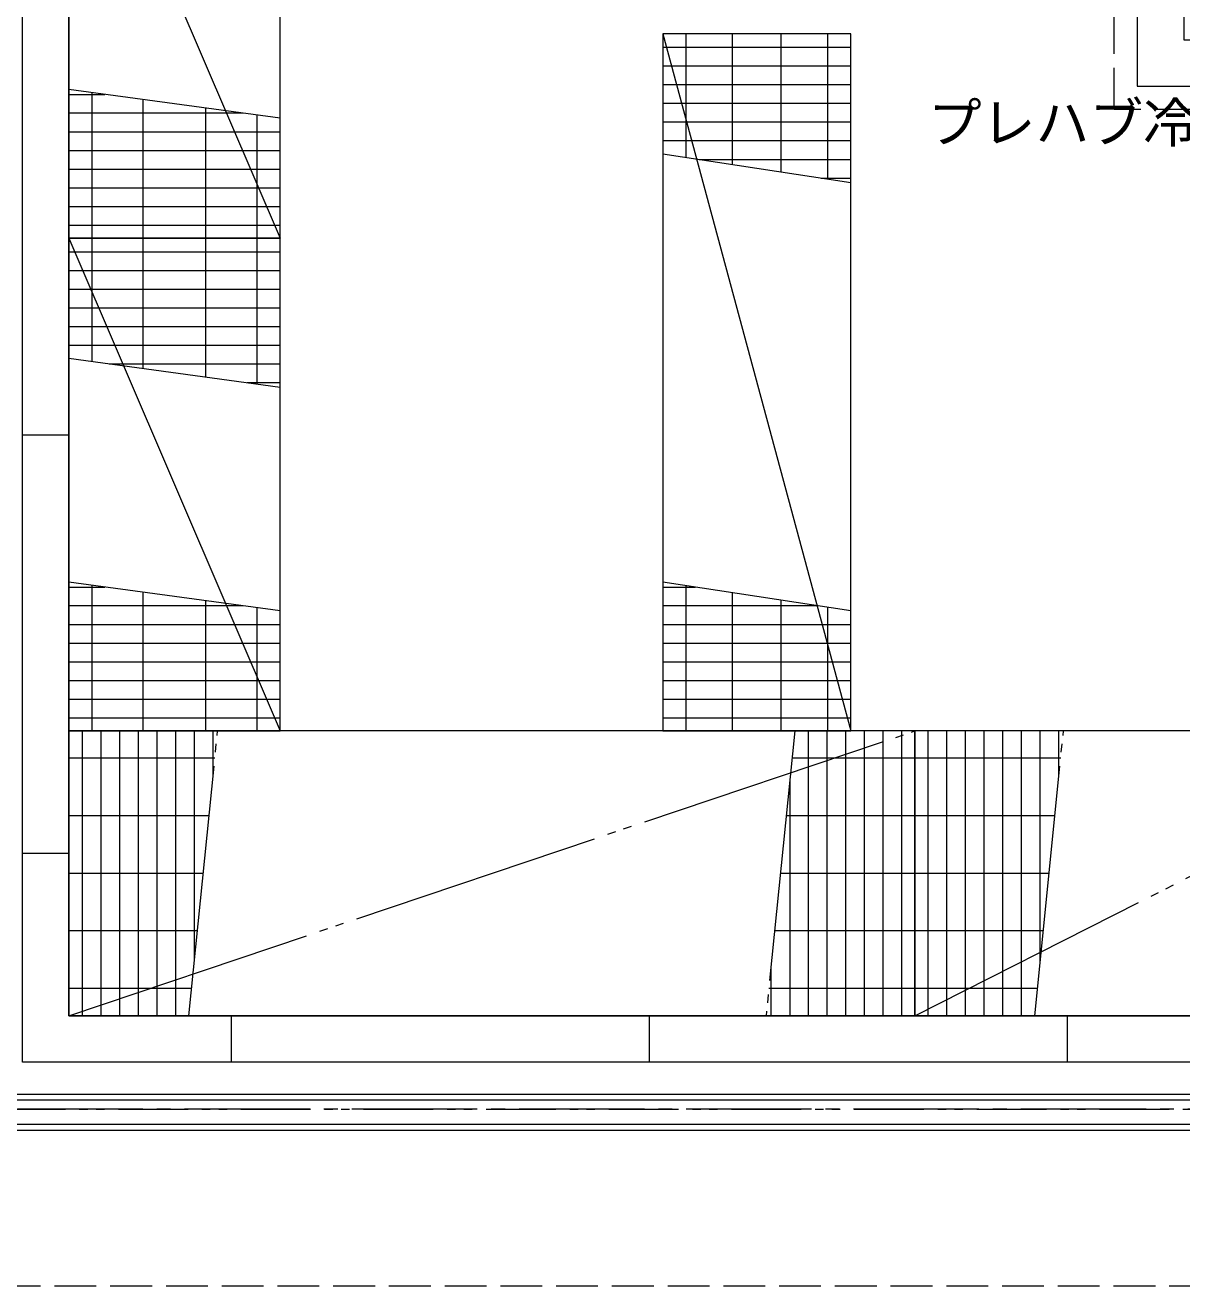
# Model space of a CAD drawing. Units: millimetres at full size, sheet at 1:30. Extents: x -16828 to 149130, y 47892 to 100313.
# Drawn here: x 3167 to 5657, y 52366 to 55078 of the extents above; entities that cross this region are included whole.
import ezdxf
from ezdxf.enums import TextEntityAlignment as Align

# ---------------------------------------------------------------- set-up
doc = ezdxf.new("R2010")
doc.units = ezdxf.units.MM
doc.header["$LTSCALE"] = 30
for name, pattern in [('CHAIN2', [12, 9, -1, 1, -1]), ('DASHED3', [4, 3, -1]), ('DOUBLE_CHAIN1', [8.8, 5, -1, 0.6, -0.6, 0.6, -1]), ('LONG_DOUBLE_CHAIN', [21.8, 18, -1, 0.6, -0.6, 0.6, -1])]:
    doc.linetypes.add(name, pattern=pattern)
for name, color, linetype, lineweight in [('0-1', 7, 'Continuous', 15), ('2-2_間仕切り芯', 7, 'DOUBLE_CHAIN1', 15), ('2-3_間仕切り', 7, 'Continuous', 15), ('3-0_AIHO08-壁芯', 7, 'CHAIN2', 15), ('3-1_AIHO57-排水立上げ', 7, 'Continuous', 15), ('3-4_AIHO30-厨房機器', 7, 'Continuous', 15), ('3-7_AIHO47-厨房機器アウトライン', 7, 'Continuous', 15), ('3-8_AIHO30-厨房機器LL', 7, 'Continuous', 15), ('3-9_AIHO32-厨房機器補助線', 7, 'LONG_DOUBLE_CHAIN', 15), ('3-E_AIHO48-厨房機器既設品', 7, 'Continuous', 15), ('4-2_AIHO20-排水溝', 7, 'Continuous', 15)]:
    doc.layers.add(name, color=color, linetype=linetype, lineweight=lineweight)
doc.layers.add('4-8_AIHO12-部屋名', color=7, linetype='Continuous')
doc.styles.add('ＭＳ ゴシック', font='')
doc.styles.get('ＭＳ ゴシック').set_extended_font_data('MS Gothic')

msp = doc.modelspace()

# ---------------------------------------------------------------- linework, layer by layer
at = {"layer": '0-1'}
msp.add_line((-90.04, 52765.86), (6634.96, 52765.86), dxfattribs=at)
at = {"layer": '0-1', "linetype": 'DASHED3'}
msp.add_line((-490.04, 52365.86), (7034.96, 52365.86), dxfattribs=at)
at = {"layer": '2-2_間仕切り芯'}
msp.add_line((-1120.67, 52745.86), (29227.98, 52745.86), dxfattribs=at)
at = {"layer": '2-3_間仕切り'}
for p, q in [((-402.54, 52778.36), (8004.96, 52778.36)), ((-467.54, 52713.36), (8654.96, 52713.36)), ((-480.04, 52700.86), (8654.96, 52700.86))]:
    msp.add_line(p, q, dxfattribs=at)
at = {"layer": '3-0_AIHO08-壁芯'}
msp.add_line((28259.96, 52745.86), (-115.04, 52745.86), dxfattribs=at)
at = {"layer": '3-1_AIHO57-排水立上げ', "linetype": 'DASHED3'}
msp.add_lwpolyline([(5928.76, 54896.86), (5510.96, 54896.86), (5510.96, 55754.86)], dxfattribs=at)
at = {"layer": '3-4_AIHO30-厨房機器'}
for p, q in [((3160.96, 54196.86), (3260.96, 54196.86)), ((3260.96, 53559.86), (3260.96, 52946.86)), ((5081.96, 53559.86), (3260.96, 53559.86)), ((5081.96, 52946.86), (5081.96, 53559.86)), ((5081.96, 53559.86), (5081.96, 52946.86)), ((6293.96, 53559.86), (5081.96, 53559.86)), ((3160.96, 53296.86), (3260.96, 53296.86)), ((3260.96, 52946.86), (5081.96, 52946.86)), ((3610.96, 52846.86), (3610.96, 52946.86)), ((4510.96, 52846.86), (4510.96, 52946.86)), ((5081.96, 52946.86), (6293.96, 52946.86)), ((5410.96, 52846.86), (5410.96, 52946.86))]:
    msp.add_line(p, q, dxfattribs=at)
msp.add_lwpolyline([(3160.96, 55871.86), (5660.96, 55871.86), (5660.96, 55046.86), (6440.96, 55046.86), (6440.96, 52846.86), (3160.96, 52846.86)], close=True, dxfattribs=at)
msp.add_lwpolyline([(5210.46, 55771.86), (5560.96, 55771.86), (5560.96, 54946.86), (6340.96, 54946.86), (6340.96, 52946.86), (3260.96, 52946.86), (3260.96, 55771.86), (4311.46, 55771.86)], dxfattribs=at)
at = {"layer": '3-7_AIHO47-厨房機器アウトライン'}
for p, q in [((3260.96, 53559.86), (3260.96, 52946.86)), ((5081.96, 53559.86), (3260.96, 53559.86)), ((5081.96, 52946.86), (5081.96, 53559.86)), ((5081.96, 53559.86), (5081.96, 52946.86)), ((6293.96, 53559.86), (5081.96, 53559.86)), ((3260.96, 52946.86), (5081.96, 52946.86)), ((5081.96, 52946.86), (6293.96, 52946.86))]:
    msp.add_line(p, q, dxfattribs=at)
at = {"layer": '3-8_AIHO30-厨房機器LL'}
for p, q in [((3289.89, 52946.86), (3289.89, 53559.86)), ((3330.09, 52946.86), (3330.09, 53559.86)), ((3370.29, 52946.86), (3370.29, 53559.86)), ((3410.49, 52946.86), (3410.49, 53559.86)), ((3450.69, 52946.86), (3450.69, 53559.86)), ((3490.89, 52946.86), (3490.89, 53559.86)), ((3531.09, 53065.04), (3531.09, 53559.86)), ((3571.29, 53463.02), (3571.29, 53559.86)), ((4852.89, 52946.86), (4852.89, 53559.86)), ((4893.09, 52946.86), (4893.09, 53559.86)), ((4933.29, 52946.86), (4933.29, 53559.86)), ((4973.49, 52946.86), (4973.49, 53559.86)), ((5013.69, 52946.86), (5013.69, 53559.86)), ((5053.89, 52946.86), (5053.89, 53559.86)), ((5110.89, 52946.86), (5110.89, 53559.86)), ((5151.09, 52946.86), (5151.09, 53559.86)), ((5191.29, 52946.86), (5191.29, 53559.86)), ((5231.49, 52946.86), (5231.49, 53559.86)), ((5271.69, 52946.86), (5271.69, 53559.86)), ((5311.89, 52946.86), (5311.89, 53559.86)), ((5352.09, 53065.04), (5352.09, 53559.86)), ((5392.29, 53463.02), (5392.29, 53559.86)), ((3575.11, 53500.86), (3260.96, 53500.86)), ((5081.96, 53500.86), (4817.81, 53500.86)), ((5396.11, 53500.86), (5081.96, 53500.86)), ((4812.69, 53450.15), (4812.69, 52946.86)), ((3562.61, 53377.11), (3260.96, 53377.11)), ((5081.96, 53377.11), (4805.31, 53377.11)), ((5383.61, 53377.11), (5081.96, 53377.11)), ((3550.11, 53253.36), (3260.96, 53253.36)), ((5081.96, 53253.36), (4792.81, 53253.36)), ((5371.11, 53253.36), (5081.96, 53253.36)), ((3537.61, 53129.61), (3260.96, 53129.61)), ((5081.96, 53129.61), (4780.31, 53129.61)), ((5358.61, 53129.61), (5081.96, 53129.61)), ((4772.49, 52946.86), (4772.49, 53052.16)), ((3525.11, 53005.86), (3260.96, 53005.86)), ((5081.96, 53005.86), (4767.81, 53005.86)), ((5346.11, 53005.86), (5081.96, 53005.86))]:
    msp.add_line(p, q, dxfattribs=at)
at = {"layer": '3-9_AIHO32-厨房機器補助線'}
for p, q in [((3260.96, 52946.86), (5081.96, 53559.86)), ((3519.15, 52946.86), (3581.07, 53559.86)), ((4823.77, 53559.86), (4761.85, 52946.86)), ((5081.96, 52946.86), (6293.96, 53559.86)), ((5340.15, 52946.86), (5402.07, 53559.86))]:
    msp.add_line(p, q, dxfattribs=at)
at = {"layer": '3-E_AIHO48-厨房機器既設品'}
for p, q in [((3260.96, 55679.86), (3260.96, 54619.86)), ((3260.96, 55679.86), (3715.96, 54619.86)), ((3715.96, 54619.86), (3715.96, 55679.86)), ((3715.96, 54619.86), (3715.96, 55679.86)), ((4539.46, 55059.86), (4539.46, 53559.86)), ((4944.46, 55059.86), (4539.46, 55059.86)), ((4539.46, 55059.86), (4944.46, 53559.86)), ((4944.46, 55059.86), (4539.46, 55059.86)), ((4589.46, 54794.03), (4589.46, 55059.86)), ((4689.46, 54778.74), (4689.46, 55059.86)), ((4794.46, 54762.68), (4794.46, 55059.86)), ((4894.46, 54747.4), (4894.46, 55059.86)), ((4944.46, 53559.86), (4944.46, 55059.86)), ((4944.46, 53559.86), (4944.46, 55059.86)), ((4539.46, 55030.93), (4944.46, 55030.93)), ((4539.46, 54990.73), (4944.46, 54990.73)), ((3715.96, 54878.05), (3260.96, 54939.97)), ((3260.96, 54929.33), (3338.26, 54929.33)), ((3310.96, 54619.86), (3310.96, 54933.09)), ((4539.46, 54950.53), (4944.46, 54950.53)), ((3420.96, 54619.86), (3420.96, 54917.95)), ((4539.46, 54910.33), (4944.46, 54910.33)), ((3635.42, 54889.13), (3260.96, 54889.13)), ((3555.96, 54619.86), (3555.96, 54900.07)), ((3665.96, 54619.86), (3665.96, 54884.93)), ((3260.96, 54848.93), (3715.96, 54848.93)), ((4539.46, 54870.13), (4944.46, 54870.13)), ((4539.46, 54829.93), (4944.46, 54829.93)), ((3260.96, 54808.73), (3715.96, 54808.73)), ((4539.46, 54801.67), (4944.46, 54739.75)), ((3260.96, 54768.53), (3715.96, 54768.53)), ((4617.54, 54789.73), (4944.46, 54789.73)), ((4880.48, 54749.53), (4944.46, 54749.53)), ((3260.96, 54728.33), (3715.96, 54728.33)), ((3260.96, 54688.13), (3715.96, 54688.13)), ((3260.96, 54647.93), (3715.96, 54647.93)), ((3260.96, 54619.86), (3260.96, 53559.86)), ((3715.96, 54619.86), (3260.96, 54619.86)), ((3260.96, 54619.86), (3715.96, 53559.86)), ((3715.96, 54619.86), (3260.96, 54619.86)), ((3260.96, 54619.86), (3715.96, 54619.86)), ((3260.96, 54619.86), (3715.96, 54619.86)), ((3310.96, 54354.79), (3310.96, 54619.86)), ((3420.96, 54339.65), (3420.96, 54619.86)), ((3555.96, 54321.77), (3555.96, 54619.86)), ((3665.96, 54306.63), (3665.96, 54619.86)), ((3715.96, 53559.86), (3715.96, 54619.86)), ((3715.96, 53559.86), (3715.96, 54619.86)), ((3260.96, 54590.93), (3715.96, 54590.93)), ((3260.96, 54550.73), (3715.96, 54550.73)), ((3260.96, 54510.53), (3715.96, 54510.53)), ((3260.96, 54470.33), (3715.96, 54470.33)), ((3260.96, 54430.13), (3715.96, 54430.13)), ((3260.96, 54389.93), (3715.96, 54389.93)), ((3260.96, 54361.67), (3715.96, 54299.75)), ((3347.71, 54349.73), (3715.96, 54349.73)), ((3644.87, 54309.53), (3715.96, 54309.53)), ((3715.96, 53818.05), (3260.96, 53879.97)), ((3310.96, 53559.86), (3310.96, 53873.09)), ((4944.46, 53818.05), (4539.46, 53879.97)), ((4589.46, 53559.86), (4589.46, 53872.33)), ((3260.96, 53869.33), (3338.26, 53869.33)), ((3420.96, 53559.86), (3420.96, 53857.95)), ((4539.46, 53869.33), (4609.03, 53869.33)), ((4689.46, 53559.86), (4689.46, 53857.04)), ((3635.42, 53829.13), (3260.96, 53829.13)), ((3555.96, 53559.86), (3555.96, 53840.07)), ((3665.96, 53559.86), (3665.96, 53824.93)), ((4871.97, 53829.13), (4539.46, 53829.13)), ((4794.46, 53559.86), (4794.46, 53840.98)), ((4894.46, 53559.86), (4894.46, 53825.7)), ((3260.96, 53788.93), (3715.96, 53788.93)), ((4539.46, 53788.93), (4944.46, 53788.93)), ((3260.96, 53748.73), (3715.96, 53748.73)), ((4539.46, 53748.73), (4944.46, 53748.73)), ((3260.96, 53708.53), (3715.96, 53708.53)), ((4539.46, 53708.53), (4944.46, 53708.53)), ((3260.96, 53668.33), (3715.96, 53668.33)), ((4539.46, 53668.33), (4944.46, 53668.33)), ((3260.96, 53628.13), (3715.96, 53628.13)), ((4539.46, 53628.13), (4944.46, 53628.13)), ((3260.96, 53587.93), (3715.96, 53587.93)), ((4539.46, 53587.93), (4944.46, 53587.93)), ((3260.96, 53559.86), (3715.96, 53559.86)), ((3260.96, 53559.86), (3715.96, 53559.86)), ((4539.46, 53559.86), (4944.46, 53559.86)), ((4539.46, 53559.86), (4944.46, 53559.86))]:
    msp.add_line(p, q, dxfattribs=at)
at = {"layer": '4-2_AIHO20-排水溝'}
msp.add_lwpolyline([(5160.96, 55871.86), (5660.96, 55871.86), (5660.96, 55046.86), (6440.96, 55046.86), (6440.96, 52846.86), (3160.96, 52846.86)], dxfattribs=at)

# ---------------------------------------------------------------- texts
at = {"layer": '4-8_AIHO12-部屋名', "style": 'ＭＳ ゴシック'}
msp.add_text('プレハブ冷凍庫', height=84.92, dxfattribs=at).set_placement((5110.15, 54800.67), align=Align.BOTTOM_LEFT)

doc.saveas('drawing.dxf')
